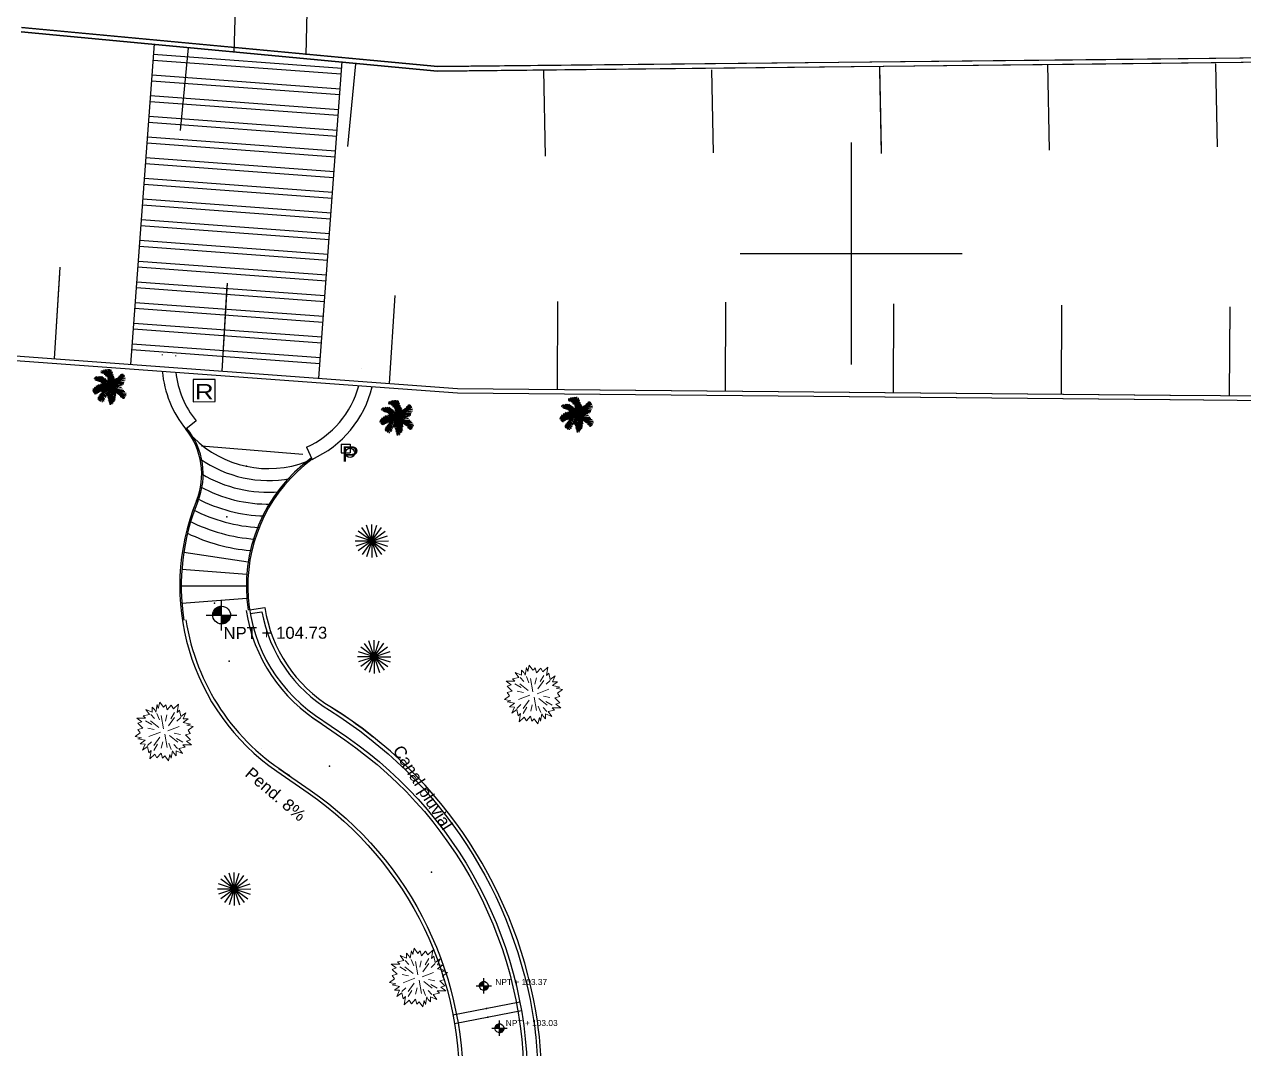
# Model space of a CAD drawing. Header units: millimetres. Extents: x 793 to 3159, y 750 to 2095.
# Drawn here: x 1299.13 to 1340.32, y 1049.01 to 1083.62 of the extents above; entities that cross this region are included whole.
import ezdxf

# ---------------------------------------------------------------- set-up
doc = ezdxf.new("R2010")
doc.units = ezdxf.units.MM
doc.linetypes.add('CONTINUA', pattern=[0])
doc.linetypes.add('XR-CASETA$0$CONTINUA', pattern=[0])
for name, color, linetype in [('A-BANQUETA', 8, 'Continuous'), ('BANQUEtas existentes', 122, 'Continuous'), ('CVL_PT_PROY', 1, 'Continuous'), ('escalones', 7, 'Continuous'), ('GUARNICIONES', 8, 'Continuous'), ('LINEAS DE PAVIEMENTOS', 9, 'Continuous'), ('poligono real existente', 210, 'Continuous'), ('RETUTM01', 8, 'Continuous'), ('XR-CASETA$0$A-EQUIPOS', 1, 'Continuous'), ('XR-CASETA$0$A-NIVEL', 4, 'Continuous'), ('XR-CASETA$0$A-Piso', 1, 'Continuous'), ('XR-CASETA$0$A-TEXTO', 1, 'Continuous'), ('XR-CASETA$0$POLIVALENTE$0$A-VEGETACION', 65, 'Continuous'), ('XR-CASETA$0$VERTICES', 35, 'Continuous'), ('XR-CASETA$1$A-MUROS-BAJO', 3, 'Continuous')]:
    doc.layers.add(name, color=color, linetype=linetype)
doc.layers.add('PLANTAS', color=64, linetype='Continuous', lineweight=5)
doc.styles.add('XR-CASETA$0$kobalt', font='arial.ttf')
doc.styles.add('XR-CASETA$0$VERTICES', font='arial.ttf', dxfattribs={"height": 0.5})

# ---------------------------------------------------------------- blocks, each defined once
blk = doc.blocks.new('A$C6A1540C3')
at = {"layer": 'RETUTM01', "color": 8, "linetype": 'Continuous'}
for p, q in [((3.750327323738018, 7.499971703160554), (3.750327323738018, -2.82968394458e-05)), ((0.0003273237380199, 3.749971703160554), (7.500327323738018, 3.749971703160554))]:
    blk.add_line(p, q, dxfattribs=at)
blk = doc.blocks.new('ARBUST~5')
at = {"layer": 'PLANTAS'}
for p, q in [((-0.06871503003804946, 0.1543103827868748), (-0.05871503003805856, 0.21431038278687)), ((-0.05871503003805856, 0.21431038278687), (-0.04871503003803923, 0.1843103827868759)), ((-0.04871503003803923, 0.1843103827868759), (-0.03871503003804833, 0.2343103827868731)), ((-0.03871503003804833, 0.2343103827868731), (-0.008715030038047189, 0.194310382786874)), ((-0.008715030038047189, 0.194310382786874), (0.001284969961943716, 0.2043103827868791)), ((0.001284969961943716, 0.2043103827868791), (0.01128496996196304, 0.21431038278687)), ((0.01128496996196304, 0.21431038278687), (0.02128496996195395, 0.1743103827868779)), ((0.02128496996195395, 0.1743103827868779), (0.05440996996196645, 0.2124353827868717)), ((0.07128496996196532, 0.1843103827868759), (0.05440996996196645, 0.2124353827868717)), ((0.07128496996196532, 0.1843103827868759), (0.1119099699619426, 0.2211853827868779)), ((0.1012849699619665, 0.1543103827868748), (0.1119099699619426, 0.2211853827868779)), ((-0.1787150300380347, 0.07431038278686941), (-0.2187150300380551, 0.1043103827868705)), ((-0.1487150300380335, 0.1043103827868705), (-0.2180900300380415, 0.1043103827868705)), ((-0.1687150300380438, 0.1243103827868737), (-0.1187150300380324, 0.1343103827868717)), ((-0.1487150300380335, 0.1043103827868705), (-0.1687150300380438, 0.1243103827868737)), ((-0.1487150300380335, 0.1743103827868779), (-0.0987150300380506, 0.1543103827868748)), ((-0.1187150300380324, 0.1343103827868717), (-0.1487150300380335, 0.1743103827868779)), ((-0.1087150300380415, 0.1343103827868717), (-0.07871503003804037, 0.1043103827868705)), ((-0.0987150300380506, 0.1543103827868748), (-0.0987150300380506, 0.194310382786874)), ((-0.0987150300380506, 0.194310382786874), (-0.07871503003804037, 0.1743103827868779)), ((-0.07871503003804037, 0.1743103827868779), (-0.06871503003804946, 0.1543103827868748)), ((-0.05871503003805856, 0.1443103827868768), (-0.03871503003804833, 0.09431038278687964)), ((-0.02434003003804719, 0.1293103827868762), (-0.003715030038051736, 0.02243538278687396)), ((0.01128496996196304, 0.08431038278687453), (0.02128496996195395, 0.1343103827868717)), ((0.08128496996195622, 0.1143103827868757), (0.03503496996194144, 0.04743538278687964)), ((0.08128496996195622, 0.1543103827868748), (0.05128496996195508, 0.1043103827868705)), ((0.1012849699619665, 0.1543103827868748), (0.1212849699619483, 0.1743103827868779)), ((0.1312849699619676, 0.1143103827868757), (0.1012849699619665, 0.08431038278687453)), ((0.1212849699619483, 0.1743103827868779), (0.1312849699619676, 0.1243103827868737)), ((0.1312849699619676, 0.1243103827868737), (0.1712849699619596, 0.1543103827868748)), ((0.1712849699619596, 0.1543103827868748), (0.1512849699619494, 0.1043103827868705)), ((0.1912849699619414, 0.1043103827868705), (0.1512849699619494, 0.07431038278686941)), ((0.1512849699619494, 0.1043103827868705), (0.1912849699619414, 0.1043103827868705)), ((-0.1687150300380438, 0.02431038278687225), (-0.2099650300380347, 0.06306038278687964)), ((-0.1787150300380347, 0.07431038278686941), (-0.2093400300380495, 0.06306038278687964)), ((-0.2087150300380358, 0.01431038278687424), (-0.1687150300380438, 0.02431038278687225)), ((-0.1893400300380392, -0.0119396172131232), (-0.2087150300380358, 0.01431038278687424)), ((-0.1487150300380335, 0.08431038278687453), (-0.0987150300380506, 0.05431038278687339)), ((-0.07871503003804037, 0.01431038278687424), (-0.1287150300380517, 0.02431038278687225)), ((-0.1087150300380415, 0.08431038278687453), (-0.04246503003804492, 0.03243538278687907)), ((0.1212849699619483, 0.04431038278687538), (0.02940996996196077, 0.00743538278687339)), ((0.1512849699619494, 0.07431038278686941), (0.2112849699619517, 0.0643103827868785)), ((0.2112849699619517, 0.0643103827868785), (0.1812849699619505, 0.05431038278687339)), ((0.1812849699619505, 0.05431038278687339), (0.2312849699619619, 0.04431038278687538)), ((0.2312849699619619, 0.04431038278687538), (0.1912849699619414, 0.01431038278687424)), ((0.1912849699619414, 0.01431038278687424), (0.2100349699619528, -0.0119396172131232)), ((-0.2293400300380313, -0.04193961721312434), (-0.1893400300380392, -0.0119396172131232)), ((-0.1793400300380483, -0.05193961721312945), (-0.2293400300380313, -0.04193961721312434)), ((-0.2093400300380495, -0.06193961721312036), (-0.1793400300380483, -0.05193961721312945)), ((-0.1493400300380472, -0.07193961721312547), (-0.2093400300380495, -0.06193961721312036)), ((-0.1893400300380392, -0.1019396172131266), (-0.1493400300380472, -0.07193961721312547)), ((-0.129340030038037, -0.1119396172131246), (-0.09934003003803582, -0.08193961721313059)), ((-0.1193400300380461, -0.04193961721312434), (-0.02746503003805856, -0.005064617213129452)), ((-0.07934003003805401, -0.1119396172131246), (-0.03309003003803923, -0.04506461721312149)), ((-0.00934003003803241, -0.08193961721313059), (-0.01934003003805174, -0.1319396172131277)), ((0.0262849699619494, -0.1269396172131252), (0.005659969961953948, -0.02006461721313002)), ((0.06065996996196077, -0.1419396172131258), (0.04065996996195054, -0.0919396172131215)), ((0.1106599699619437, -0.08193961721313059), (0.04440996996194713, -0.03006461721312093)), ((0.08065996996194258, -0.0119396172131232), (0.1306599699619539, -0.02193961721312832)), ((0.1506599699619642, -0.08193961721313059), (0.1006599699619528, -0.05193961721312945)), ((0.2106599699619665, -0.0119396172131232), (0.170659969961946, -0.02193961721312832)), ((0.170659969961946, -0.02193961721312832), (0.2119099699619653, -0.06068961721312149)), ((0.1806599699619653, -0.07193961721312547), (0.2112849699619517, -0.06068961721312149)), ((0.1806599699619653, -0.07193961721312547), (0.2206599699619574, -0.1019396172131266)), ((-0.1493400300380472, -0.1019396172131266), (-0.1893400300380392, -0.1019396172131266)), ((-0.1693400300380574, -0.1519396172131238), (-0.1493400300380472, -0.1019396172131266)), ((-0.129340030038037, -0.1219396172131226), (-0.1693400300380574, -0.1519396172131238)), ((-0.1193400300380461, -0.1719396172131269), (-0.129340030038037, -0.1219396172131226)), ((-0.09934003003803582, -0.1519396172131238), (-0.1193400300380461, -0.1719396172131269)), ((-0.09934003003803582, -0.1519396172131238), (-0.1099650300380404, -0.2188146172131269)), ((-0.06934003003803468, -0.1819396172131249), (-0.1099650300380404, -0.2188146172131269)), ((-0.07934003003805401, -0.1519396172131238), (-0.04934003003805287, -0.1019396172131266)), ((-0.06934003003803468, -0.1819396172131249), (-0.05246503003803582, -0.2100646172131277)), ((-0.01934003003805174, -0.1719396172131269), (-0.05246503003803582, -0.2100646172131277)), ((-0.00934003003803241, -0.211939617213126), (-0.01934003003805174, -0.1719396172131269)), ((0.0106599699619494, -0.19193961721313), (0.0006599699619584953, -0.2019396172131209)), ((0.04065996996195054, -0.2319396172131221), (0.0106599699619494, -0.19193961721313)), ((0.05065996996194144, -0.1819396172131249), (0.04065996996195054, -0.2319396172131221)), ((0.06065996996196077, -0.211939617213126), (0.05065996996194144, -0.1819396172131249)), ((0.07065996996195167, -0.1519396172131238), (0.06065996996196077, -0.211939617213126)), ((0.08065996996194258, -0.1719396172131269), (0.07065996996195167, -0.1519396172131238)), ((0.1106599699619437, -0.1319396172131277), (0.08065996996194258, -0.1019396172131266)), ((0.1006599699619528, -0.19193961721313), (0.08065996996194258, -0.1719396172131269)), ((0.1506599699619642, -0.1719396172131269), (0.1006599699619528, -0.1519396172131238)), ((0.1006599699619528, -0.1519396172131238), (0.1006599699619528, -0.19193961721313)), ((0.170659969961946, -0.1219396172131226), (0.120659969961963, -0.1319396172131277)), ((0.120659969961963, -0.1319396172131277), (0.1506599699619642, -0.1719396172131269)), ((0.1506599699619642, -0.1019396172131266), (0.2200349699619437, -0.1019396172131266)), ((0.1506599699619642, -0.1019396172131266), (0.170659969961946, -0.1219396172131226)), ((0.0006599699619584953, -0.2019396172131209), (-0.00934003003803241, -0.211939617213126))]:
    blk.add_line(p, q, dxfattribs=at)
blk = doc.blocks.new('palmera')
at = {"color": 3}
for p, q in [((-0.2356238191914599, 0.5204725616133601), (-0.3280034970655379, 0.5119821369962665)), ((-0.1830941984375158, 0.5051897973035011), (-0.3280034970655379, 0.466133844071237)), ((-0.1504896062458556, 0.4899070329959159), (-0.3044557360390172, 0.4525491646857063)), ((-0.105205450424819, 0.466133844071237), (-0.2736625100794754, 0.4406625702245037)), ((-0.1704146348081395, 0.5034917123814466), (-0.2410579178899752, 0.5578304299235697)), ((-0.0798463231661799, 0.4440587400708864), (-0.2265669880241603, 0.4338702305317383)), ((-0.04905309720663809, 0.4151912963754967), (-0.213887424396944, 0.4151912963754967)), ((-0.1251304789849428, 0.4763223536103851), (-0.1758487335067684, 0.5799055339239203)), ((-0.07622359069750928, 0.4440587400708864), (-0.1251304789849428, 0.583301703770303)), ((-0.0363735335772617, 0.4100970416070595), (-0.07441222446755091, 0.5917921283851229)), ((-0.007391673849951985, 0.3642487486820301), (-0.02731670241223583, 0.5968863831558338)), ((0.008910622245821287, 0.3353813049866403), (0.02159018587519768, 0.5697170243847722)), ((0.02521291834170825, 0.2997215216007589), (0.06144024299760531, 0.5017936274571184)), ((0.03789248197108464, 0.2708540779074156), (0.08317663779200757, 0.4304740606853557)), ((0.3367679103921546, 0.2606655683682675), (0.3639384038851858, 0.4355683154537928)), ((0.3621270376509074, 0.287834927139329), (0.3874861649096601, 0.4474549099172691)), ((0.391108897376057, 0.3353813049866403), (0.4110339259383409, 0.4491529948393236)), ((0.4182793908690883, 0.3744372582211781), (0.4291475882663462, 0.4321721456074101)), ((-0.4906449432328372, 0.2863256931336764), (-0.5572429774936154, 0.2473142631390601)), ((-0.4255473138978232, 0.2797046175810465), (-0.5216578215095069, 0.3127741905207131)), ((-0.4595232228155055, 0.2775375720109423), (-0.5130808618730498, 0.2066763965365226)), ((-0.2790966087781044, -0.02291461380127657), (-0.4837809930908179, 0.01444325450893302)), ((-0.3789097095427678, 0.2733546147983361), (-0.4794269839137542, 0.3261503414312301)), ((-0.4415507397420697, 0.2829388201057554), (-0.4733255130162206, 0.1857646836247113)), ((-0.4316343906622251, 0.2811269813262243), (-0.4357191264675748, 0.1835462356948483)), ((-0.2501147490529547, -0.01612227410851119), (-0.4330627385711523, 0.03312218866290095)), ((-0.343073585536672, 0.2664967347193397), (-0.4236493196071933, 0.3333291600620214)), ((-0.4163173014068207, 0.2795690811983604), (-0.399196665874797, 0.1750120532235542)), ((-0.2156987906269023, -0.007631849493691334), (-0.4058922450781211, 0.06029154743396248)), ((-0.3042933204927749, 0.2569296635326737), (-0.3870180168694333, 0.3424553538550299)), ((-0.3816550558981362, 0.2800598243741206), (-0.3856498391639889, 0.1688147209440558)), ((-0.3482755310297989, 0.270238814538061), (-0.3696464133175823, 0.1655805184195742)), ((-0.2792586768398451, 0.2495639061571637), (-0.3546135758161881, 0.3439789857441156)), ((-0.3216694195168657, 0.2635164708417506), (-0.3405837026712106, 0.1618213044800996)), ((-0.2914328303708089, 0.2524086336477467), (-0.3305774010495952, 0.1463451079043807)), ((-0.1704146348081395, 0.004254744969784952), (-0.3280034970655379, 0.07897048158793041)), ((-0.2607086993182293, 0.2356284755910565), (-0.3198847628412977, 0.1291926089340905)), ((-0.2297857735854905, 0.2228443360002075), (-0.3163208526743801, 0.3400842354199085)), ((-0.2370467288474174, 0.2316153230024156), (-0.2991669334081735, 0.1278886474533465)), ((-0.1794277390577008, 0.1984444819167948), (-0.2936339660165004, 0.3474157245561855)), ((-0.2022045782573514, 0.2047773505810255), (-0.2907320996509952, 0.1117690371963818)), ((-0.1142622815877985, 0.005952829891839428), (-0.2845307074767334, 0.09595133081984386)), ((-0.1714804472092055, 0.187997192522289), (-0.2760113944426621, 0.09822308166212679)), ((-0.1319238930325355, 0.1630894611446365), (-0.2639460830566804, 0.07771797790292112)), ((-0.1376133804321853, 0.1725038618258168), (-0.2445586521290579, 0.3127041174632268)), ((-0.07441222446755091, 0.002556660045456738), (-0.2410579178899752, 0.09425324589778938)), ((-0.0919886390921647, 0.1148490326379488), (-0.2407905440933291, 0.04805241211170141)), ((-0.03999626604161222, 0.002556660045456738), (-0.213887424396944, 0.1078379252833201)), ((-0.0609757608176551, 0.0884005352506847), (-0.2109515443141845, 0.02895253797919395)), ((-0.03241948167885766, 0.05898890810658486), (-0.1880847525749232, 0.008955311518548115)), ((-0.08844811400297203, 0.124127896936443), (-0.1781072392132046, 0.2714057030586901)), ((-0.03275080111086481, 0.3931161923751461), (-0.1758487335067684, 0.3846257677603262)), ((-0.01101440631646255, 0.382927682835998), (-0.1667919023416289, 0.3523621542185538)), ((-0.1033940841905405, 0.004254744969784952), (-0.163169169875232, -0.1078188599608438)), ((-0.02912806864435424, 0.0008585751234022609), (-0.1595464374108815, 0.1044417554369375)), ((-0.01163058930933403, 0.01269585476211432), (-0.1595284734339657, -0.02045631562555172)), ((-0.005580307617833569, -0.0008395098009259527), (-0.152300972477974, 0.1078379252833201)), ((-0.0363735335772617, 0.0008585751234022609), (-0.1486782400137372, -0.09423418057531308)), ((-0.01282577254858097, 0.3642487486820301), (-0.1341873101500823, 0.3336832200645858)), ((-0.04468358774931858, 0.07549799339562924), (-0.1257990370617108, 0.2243165655297616)), ((0.001665157312913834, 0.3574564089892647), (-0.1070168166570511, 0.3234947105254378)), ((0.03064701704033723, 0.2929291819079936), (-0.105205450424819, 0.2980234366764307)), ((0.00709925601154282, 0.3353813049866403), (-0.1033940841905405, 0.3065138612935243)), ((0.04151521443748152, 0.2691559929833147), (-0.09977135172630369, 0.2861368422152282)), ((0.05057204560034734, 0.2097230206725271), (-0.08709178809476725, 0.2572693985218848)), ((0.04151521443748152, 0.1485919634376387), (-0.07803495693178775, 0.2199115302116752)), ((-0.02152804878596726, 0.04583242760440953), (-0.0755498446767433, 0.1822563351795452)), ((0.03970384820320305, 0.2368923794435887), (-0.06897812576892193, 0.265759823136932)), ((0.04151521443748152, 0.1825536619014656), (-0.06897812576892193, 0.2368923794435887)), ((0.03064701704033723, 0.09934750066622655), (-0.06173266083601447, 0.2080249357484263)), ((0.02521291834170825, 0.06368771728034517), (-0.06173266083601447, 0.1808555769794111)), ((-0.00622984913388791, 0.01294979340923419), (-0.05512076246770903, 0.1906207130293751)), ((0.008910622245821287, 0.02802793389219005), (-0.05448719590526707, 0.1791574920550829)), ((0.01072198847805339, 0.009348999738222119), (0.05962887676332684, 0.1791574920550829)), ((0.01434472094445027, 0.01953750927737019), (0.1465744559409359, 0.11632834989814)), ((0.01977881964307926, 0.01274516958460481), (0.05238341183473949, 0.1570823880547323)), ((0.02883565080594508, 0.06708388712672786), (0.1230266949144152, 0.1468938785155842)), ((0.02986835223600792, -0.008066112456845076), (0.209231205509127, 0.09580557137905998)), ((0.03608111573885253, 0.09934750066622655), (0.1194039624479046, 0.1927421714406137)), ((0.03789248197108464, 0.1384034538984906), (0.1266494273809258, 0.2504770588291194)), ((0.03970384820320305, 0.233496209597206), (0.1157812299836678, 0.3710410883747954)), ((0.04332658066959993, 0.01953750927737019), (0.2969178532675869, 0.02293367912375288)), ((0.04876067936822892, 0.1961383412869964), (0.1357062585437916, 0.3184004557547269)), ((0.05057204560034734, 0.02632984897013557), (0.04876067936822892, 0.1808555769794111)), ((0.06868570793051276, 0.03482027358495543), (0.07593117285910012, 0.211421105594809)), ((0.0813652715577291, 0.04670686804843172), (0.1067243988186419, 0.2284019548267224)), ((0.09190375560035591, -0.02279798111385389), (0.2228340841325007, 0.0735356486695764)), ((0.1085357650507603, 0.05689537758757979), (0.3476361077894126, 0.03312218866290095)), ((0.1139698637493893, 0.07217814189516503), (0.1194039624479046, 0.2317981246731051)), ((0.1259149681314966, -0.04252662422118192), (0.2935098551305373, 0.04058809988669054)), ((0.1320835260794411, 0.07897048158793041), (0.401977094773315, 0.06198963235601695)), ((0.1393289910101885, 0.09255516097346117), (0.1338948923116732, 0.255571313597784)), ((0.1791790481325961, 0.11632834989814), (0.1465744559409359, 0.2623636532905493)), ((0.2027268091613905, 0.1299130292836708), (0.1664994845032197, 0.2725521628296974)), ((0.1809904143669883, 0.1095360102053746), (0.4436385181300011, 0.09595133081984386)), ((0.2099722740899779, 0.1434977086692015), (0.193669977996251, 0.2844387572929463)), ((0.2262745701857511, 0.1536862182083496), (0.2135950065585348, 0.2963253517543762)), ((0.2190291052571638, 0.1367053689764361), (0.4490726168286301, 0.1367053689764361)), ((0.2371427675830091, 0.160478557901115), (0.4671862791565218, 0.1808555769794111)), ((0.240765500049406, 0.1655728126695521), (0.2552564299130609, 0.3217966256011096)), ((0.2715587260089478, 0.3404755597573512), (0.2606905286116898, 0.1842517468257938)), ((0.2661246273103188, 0.1910440865185592), (0.3023519519662159, 0.3727391732968499)), ((0.2860496558704426, 0.1995345111333791), (0.499790871346022, 0.2453828040586359)), ((0.2914837545690716, 0.2097230206725271), (0.3222769805284997, 0.3914181074508178)), ((0.3114087831313554, 0.2351942945194878), (0.3422020090907836, 0.4050027868363486)), ((0.3295224454592471, 0.243684719136354), (0.5088477025133216, 0.309910031139907)), ((0.3711838688137732, 0.2963253517543762), (0.4762431103216613, 0.3693430034504672)), ((0.4037884610054334, 0.354060239142882), (0.4671862791565218, 0.3982104471435832)), ((-0.4837809930908179, -0.1332901338075771), (-0.6015197982258087, -0.1604594925786387)), ((-0.4403082035018997, -0.1044226901144611), (-0.5906516008285507, -0.12819587903914)), ((-0.3986467801452136, -0.0789514162654541), (-0.5870288683621538, -0.09593226549736755)), ((-0.5127628528159676, -0.1621575775009205), (-0.572537938500659, -0.189326936271982)), ((-0.5163855852802044, -0.1638556624250214), (-0.5526129099383752, -0.2283828895062925)), ((-0.3678535541879455, -0.06027248211148617), (-0.5489901774718646, -0.06027248211148617)), ((-0.3298148632976563, -0.04668780272595541), (-0.5344992476103698, -0.02800886857198748)), ((-0.4946491904879622, -0.1502709830394906), (-0.5272537826774624, -0.2657407578144557)), ((-0.308078468503254, -0.03649929318680734), (-0.4892150917894469, -0.004235679647308643)), ((-0.4547991333656682, -0.1146111996536092), (-0.4874037255572148, -0.262344587968073)), ((-0.41132634377675, -0.0874418408825477), (-0.4457423022005287, -0.2351752291990579)), ((-0.3207580321347905, -0.4100779762845832), (-0.4185718087074974, -0.4389454199776992)), ((-0.2863420737088518, -0.3353622396664377), (-0.416760442475379, -0.4032856365918178)), ((-0.2646056789144495, -0.2997024562782826), (-0.4149490762411006, -0.3761162778207563)), ((-0.308078468503254, -0.3761162778207563), (-0.4149490762411006, -0.4168703159773486)), ((-0.3732876528865745, -0.06706482180425155), (-0.4077036113103532, -0.2147982101207617)), ((-0.2175101568612945, -0.2385713990454406), (-0.3986467801452136, -0.3387584095105467)), ((-0.3334375957641669, -0.04838588765028362), (-0.3624194554893165, -0.1876288513497002)), ((-0.2084533256984287, -0.2097039553502782), (-0.3587967230250797, -0.2827216070463692)), ((-0.2935875386417592, -0.03310312334042464), (-0.3225693983669089, -0.1706480021177867)), ((-0.1758487335067684, -0.1672518322714041), (-0.3207580321347905, -0.2385713990454406)), ((-0.3044557360390172, -0.3727201079743736), (-0.2682284113808464, -0.5255477510593209)), ((-0.1251304789849428, -0.1146111996536092), (-0.2917761724074808, -0.1927231061183647)), ((-0.2881534399431303, -0.3455507492033121), (-0.2120760581626655, -0.4864917978270569)), ((-0.2519261152850731, -0.01782035903283941), (-0.2845307074767334, -0.1655537473473032)), ((-0.2700397776129648, -0.3098909658174307), (-0.1867169309039127, -0.4321530802849338)), ((-0.08709178809476725, -0.07555524641907141), (-0.2646056789144495, -0.1536671528858733)), ((-0.2519261152850731, -0.2759292673536038), (-0.1504896062458556, -0.3608335135131711)), ((-0.04724173097451967, -0.03819737811113555), (-0.2374351854214183, -0.1061207750365156)), ((-0.2265669880241603, -0.01442418918645672), (-0.2320010867227893, -0.1400824735003425)), ((-0.2301897204928309, -0.2436656538141051), (-0.121507746520706, -0.3149852205881416)), ((-0.1776600997388869, -0.0008395098009259527), (-0.2048305932319181, -0.1315920488855227)), ((-0.02550533618011741, -0.0212165288792221), (-0.1993964945332891, -0.05178205749666631)), ((-0.1921510296025417, -0.189326936271982), (-0.09252588679328255, -0.3030986261246653)), ((-0.1341873101500823, -0.1451767282710534), (-0.06897812576892193, -0.3030986261246653)), ((0.03064701704033723, -0.2436656538141051), (-0.1305645776835718, -0.2606465030460186)), ((0.03608111573885253, -0.2674388427387839), (-0.1178850140541954, -0.2963062864318999)), ((0.03789248197108464, -0.1995154458111301), (-0.1142622815877985, -0.2385713990454406)), ((-0.1033940841905405, -0.09253609565098486), (-0.04724173097451967, -0.277627352277932)), ((0.04151521443748152, -0.2861177768927519), (-0.1033940841905405, -0.3319660698200551)), ((0.02159018587519768, -0.1366863036539598), (-0.09977135172630369, -0.2164962950430436)), ((0.01434472094445027, -0.07555524641907141), (-0.08709178809476725, -0.1859307664255994)), ((0.03789248197108464, -0.3183813904345243), (-0.08346905563041673, -0.3744181928987018)), ((0.001665157312913834, -0.03480120826475286), (-0.0798463231661799, -0.1434786433467252)), ((-0.0001462089192045823, -0.004235679647308643), (-0.07803495693178775, -0.1061207750365156)), ((0.03608111573885253, -0.3387584095105467), (-0.06354402707029294, -0.4083798913625287)), ((0.02883565080594508, -0.3489469190496948), (-0.06354402707029294, -0.4695109485951434)), ((-0.0508644634387565, -0.04498971780390093), (-0.0363735335772617, -0.2674388427387839)), ((0.03789248197108464, -0.3693239381279909), (-0.03999626604161222, -0.5170573264445011)), ((-0.02007123748148842, -0.01951844395489388), (-0.01282577254858097, -0.2029116156575128)), ((0.003476523547305987, -0.0127261042621285), (0.1103471312850388, -0.0500839725723381)), ((0.005287889779424404, -0.02970695349404195), (0.1157812299836678, -0.07555524641907141)), ((0.005287889779424404, -0.04838588765028362), (0.1320835260794411, -0.1112150298072265)), ((0.00709925601154282, -0.004235679647308643), (0.2552564299130609, -0.0127261042621285)), ((0.008910622245821287, -0.07555524641907141), (0.1610653858047044, -0.1604594925786387)), ((0.01796745340880079, -0.1095169448828983), (0.1846131468312251, -0.2080058704279963)), ((0.02447762312840496, -0.007380934853927101), (0.0906490719634121, -0.1475959933186459)), ((0.03064701704033723, -0.1655537473473032), (0.1954813442284831, -0.2980043713562281)), ((0.03245838327245565, -0.1417805584246707), (0.1882358792977357, -0.2538541633532532)), ((0.03426974950457407, -0.3183813904345243), (0.1556312871060754, -0.4661147787487607)), ((0.03608111573885253, -0.2793254371999865), (0.1755563156683593, -0.4270588255164967)), ((0.03608111573885253, -0.3846067024378499), (0.1157812299836678, -0.5136611565981184)), ((0.03789248197108464, -0.2029116156575128), (0.1755563156683593, -0.3285698999736724)), ((0.03789248197108464, -0.2436656538141051), (0.1791790481325961, -0.3812105325914672)), ((0.04332658066959993, -0.3574373436667884), (0.1375176247780701, -0.4949822224441505)), ((0.07457698574842198, -0.01546045829718423), (0.09009078202257115, -0.1663542432679606)), ((0.09917543164817744, -0.03741620372147736), (0.1099408259896109, -0.1825712136128459)), ((0.1342571894700768, -0.04872218436980802), (0.1148192997472961, -0.1729208037277203)), ((0.165316909770354, -0.06294044493392903), (0.1271835586074985, -0.1762040839564634)), ((0.1959484119524859, -0.08052777048260396), (0.1427134187575803, -0.1833132142394334)), ((0.2202487115591794, -0.0904633959273724), (0.1596119704936427, -0.194019802038838)), ((0.1625795265983925, -0.05574552989696713), (0.3728259937602161, -0.01057512902457347)), ((0.24750050339469, -0.1059094039153479), (0.1801043416334096, -0.2051831749097346)), ((0.2828804075118114, -0.1292355045434306), (0.2059874418850995, -0.2170317253771827)), ((0.2242707490809153, -0.08755111601180943), (0.4149192839864781, -0.06727770220936691)), ((0.3108585637583019, -0.1533325675261494), (0.2300736324305035, -0.2286518833154787)), ((0.3343024271312061, -0.1700063229404805), (0.2526610595695047, -0.2520637686973259)), ((0.2718008029992234, -0.1158450293598889), (0.4569285369743739, -0.1102756229213355)), ((0.3348146824810101, -0.1803419104264776), (0.2794846332890302, -0.2708788416703101)), ((0.3117149999922049, -0.1465944375586332), (0.4935470608547803, -0.1525883660299314)), ((0.3471789413433726, -0.1836251906597681), (0.3236349768606033, -0.2970314374599639)), ((0.352997888569007, -0.1809413032756311), (0.5340575504338858, -0.2073780141899988)), ((0.3620664743186808, -0.1957879184167268), (0.3540063353993901, -0.3453971329397518)), ((0.3781085898208403, -0.2132326361859214), (0.3913972582773795, -0.3672670936077793)), ((0.3812741911108333, -0.217058486238102), (0.5430801015947964, -0.2513184667664063)), ((0.40026779884397, -0.2400135865527773), (0.4272894177444186, -0.4009287817218592)), ((0.415667587171356, -0.2625119018002806), (0.5260894806856413, -0.2987995538378527)), ((0.4364581046062312, -0.2856953946486556), (0.4497087704130536, -0.3969313621598758)), ((0.4617829149170802, -0.316302195065191), (0.5003284203220346, -0.3434541457475007)), ((0.465460771559151, -0.3304636326056425), (0.4778630330689566, -0.3765454027450232)), ((-0.3388716944627959, -0.4457377596704646), (-0.3932126814465846, -0.4661147787487607)), ((-0.3298148632976563, -0.433851165209262), (-0.3316262295320485, -0.506868816905353)), ((0.03426974950457407, -0.4406435049020274), (-0.02550533618011741, -0.5527171098303825)), ((0.03064701704033723, -0.4915860525977678), (-0.01282577254858097, -0.595169232911303)), ((0.02702428457382666, -0.5119630716760639), (0.06144024299760531, -0.5917730630649203)), ((0.03245838327245565, -0.4389454199776992), (0.09042210272491502, -0.5527171098303825))]:
    blk.add_line(p, q, dxfattribs=at)
blk.add_circle((1.4210854715202e-11, -2.046363078989089e-12), 0.03265843392556438, dxfattribs=at)
for centre, radius, start, end in [((-0.3055822333491278, 0.1784650054653412), 0.3538788769117575, 329.7143752216242, 87.8335244943124), ((-0.08739632756658011, -0.6167789023206751), 0.6229400712910912, 81.93499474416336, 139.7903130216922), ((-0.4752131048848014, -0.2532875602341846), 0.5384998451577503, 28.0575195194685, 97.07231330563789), ((-0.4811778330559946, 0.972432897116505), 1.084969053212334, 296.3270589675606, 328.6830910684284), ((0.6650137957145716, -0.8572715427214916), 1.084969053212334, 127.8019121254361, 160.1579442263126), ((-1.345481687867505, -0.3295961092223934), 1.38526335678022, 348.4254868245658, 13.76441640741034), ((-0.1646281799122562, -0.7377510805408747), 0.7558962193716976, 29.70805545677294, 77.42061807782471)]:
    blk.add_arc(centre, radius, start, end, dxfattribs=at)
blk = doc.blocks.new('XR-CASETA$0$NIVEL')
for p, q in [((0, -0.2554373083977452), (0, 0.2554373083977452)), ((-0.2554373083983137, 0), (0.2554373083983137, 0)), ((-0.1484046465194524, -4.01701645387e-05), (-2.8422e-12, 0.1483644763520715)), ((-0.1480846658097334, 0.009740250192408), (-0.0097402502161685, 0.1480846657868824)), ((-0.147013592344706, 0.0202717633055727), (-0.0202717633302427, 0.147013592320036)), ((-0.1449608939166183, 0.0317849013808882), (-0.0317849014037393, 0.1449608938937672)), ((-0.1415157178672644, 0.0446905170765604), (-0.0446905171003209, 0.1415157178444133)), ((-0.1389040367286043, -2.09184e-11), (-2.8422e-12, 0.1389040367048437)), ((-0.1357886857114181, 0.0598779888814534), (-0.0598779889043044, 0.1357886856876576)), ((-0.1294435970813765, -2.09184e-11), (-2.8422e-12, 0.129443597057616)), ((-0.1247601133901526, 0.0803670008499467), (-0.0803670008727977, 0.1247601133673015)), ((-0.1199831574341488, -2.09184e-11), (-2.8422e-12, 0.1199831574103882)), ((-0.1105227177860115, -2.09184e-11), (-2.8422e-12, 0.1105227177631605)), ((-0.1010622781387838, -2.09184e-11), (-2.8422e-12, 0.1010622781150232)), ((-0.091601838491556, -2.09184e-11), (-2.8422e-12, 0.0916018384677955)), ((-0.0821413988434188, -2.09184e-11), (-2.8422e-12, 0.0821413988205677)), ((-0.072680959196191, -2.09184e-11), (-2.8422e-12, 0.0726809591724305)), ((-0.0632205195489633, -2.09184e-11), (-2.8422e-12, 0.0632205195252027)), ((-0.05376007990082599, -2.09184e-11), (-2.8422e-12, 0.0537600798779749)), ((-0.0442996402535982, -2.09184e-11), (-2.8422e-12, 0.0442996402307472)), ((-0.0348392006063705, -2.09184e-11), (-2.8422e-12, 0.0348392005835194)), ((-0.0253787609582332, -2.09184e-11), (-2.8422e-12, 0.0253787609353822)), ((-0.015918321311915, -2.09184e-11), (-2.8422e-12, 0.0159183212881544)), ((-0.0064578816646872, -2.09184e-11), (-2.8422e-12, 0.0064578816400172)), ((-2.8422e-12, -0.0030025580072106), (0.0030025579834501, -2.09184e-11)), ((-2.8422e-12, -0.0124629976544384), (0.0124629976306778, -2.09184e-11)), ((-2.8422e-12, -0.0219234373016661), (0.0219234372779056, -2.09184e-11)), ((-2.8422e-12, -0.0313838769488939), (0.0313838769260428, -2.09184e-11)), ((-2.8422e-12, -0.0408443165970312), (0.0408443165732706, -2.09184e-11)), ((-2.8422e-12, -0.0503047562442589), (0.0503047562204984, -2.09184e-11)), ((-2.8422e-12, -0.0597651958914867), (0.0597651958686356, -2.09184e-11)), ((-2.8422e-12, -0.0692256355396239), (0.0692256355158634, -2.09184e-11)), ((-2.8422e-12, -0.0786860751868517), (0.0786860751630911, -2.09184e-11)), ((-2.8422e-12, -0.0881465148340794), (0.0881465148112284, -2.09184e-11)), ((-2.8422e-12, -0.0976069544822167), (0.0976069544584562, -2.09184e-11)), ((-2.8422e-12, -0.1070673941285349), (0.1070673941056839, -2.09184e-11)), ((-2.8422e-12, -0.1165278337766722), (0.1165278337538211, -2.09184e-11)), ((-2.8422e-12, -0.1259882734238999), (0.1259882734010489, -2.09184e-11)), ((-2.8422e-12, -0.1354487130720372), (0.1354487130473672, -2.09184e-11)), ((-2.8422e-12, -0.144909152719265), (0.1449091526955044, -2.09184e-11)), ((0.0060899468461457, -0.1482796455184143), (0.1482796454946538, -0.0060899468689968)), ((0.0163261410615405, -0.1475038909502473), (0.1475038909273962, -0.0163261410843916)), ((0.0274457977265001, -0.1458446739334249), (0.1458446739096644, -0.0274457977493512)), ((0.0397760712793343, -0.1429748400269091), (0.142974840004058, -0.0397760713021853)), ((0.0539669818025459, -0.1382443691509252), (0.1382443691280741, -0.053966981825397)), ((0.0717826238477528, -0.129889166754765), (0.1298891667310045, -0.0717826238706039))]:
    blk.add_line(p, q)
blk.add_circle((0, 0), 0.1484046519540825)
blk = doc.blocks.new('XR-CASETA$0$POLIVALENTE$0$ZACATON')
at = {"color": 0, "linetype": 'ByBlock'}
for p, q in [((0.0055172738583451, 0.0008738503321979), (-0.3524816603129466, 0.4936171108735153)), ((0.0038022460161073, 0), (-0.1844089317831958, 0.5792544434253842)), ((-0.0017150278421241, 0.0008738503321979), (0.3562839063291676, 0.4936171108735153)), ((0, 0), (0.1882111777993032, 0.5792544434253842)), ((0.0019011230081105, -0.0003011083035744), (0.0019011230081105, 0.6087630571803402)), ((0.0080532862957625, 0.0058510549841344), (-0.6010108791881521, 0.0058510549841344)), ((0.0077521779921881, 0.0039499319760239), (-0.5715022654331962, 0.1921611097753839)), ((0.0077521779921881, 0.0077521779921881), (-0.5715022654331962, -0.1804589998071151)), ((0.006878327660047, 0.0022349041338998), (-0.4858649328813272, 0.3602338383051915)), ((0.006878327660047, 0.009467205834368999), (-0.4858649328813272, -0.3485317283369227)), ((0.0055172738583451, 0.0108282596360709), (-0.3524816603129466, -0.4819150009052465)), ((0.0038022460161073, 0.011702109968212), (-0.1844089317831958, -0.5675523334571722)), ((-0.0042510402796552, 0.0058510549841344), (0.6048131252042594, 0.0058510549841344)), ((-0.003949931975967, 0.0039499319760239), (0.5753045114493034, 0.1921611097753839)), ((-0.003949931975967, 0.0077521779921881), (0.5753045114493034, -0.1804589998071151)), ((-0.003076081643826, 0.0022349041338998), (0.4896671788974345, 0.3602338383051915)), ((-0.003076081643826, 0.009467205834368999), (0.4896671788974345, -0.3485317283369227)), ((-0.0017150278421241, 0.0108282596360709), (0.3562839063291676, -0.4819150009052465)), ((0, 0.011702109968212), (0.1882111777993032, -0.5675523334571722)), ((0.0019011230081105, 0.0120032182718433), (0.0019011230081105, -0.5970609472120714))]:
    blk.add_line(p, q, dxfattribs=at)

msp = doc.modelspace()

# ---------------------------------------------------------------- linework, layer by layer
at = {"linetype": 'XR-CASETA$0$CONTINUA', "ltscale": 0.5}
for p, q in [((1309.831443580868, 1069.438477658401, 293.5168215960379), (1310.131442093212, 1069.439422477365, 293.5168215960379)), ((1309.831443580868, 1069.438477658401, 293.5168215960379), (1309.832388400298, 1069.138479146059, 293.5168215960379)), ((1310.131442093212, 1069.439422477365, 293.5168215960379), (1310.132386912176, 1069.139423965254, 293.5168215960379)), ((1309.832388400298, 1069.138479146059, 293.5168215960379), (1310.132386912176, 1069.139423965254, 293.5168215960379))]:
    msp.add_line(p, q, dxfattribs=at)
msp.add_lwpolyline([(1305.577636394087, 1071.621690746912), (1304.827640114043, 1071.619328699155), (1304.830002161568, 1070.869332418878), (1305.579998442079, 1070.871694466405)], close=True, dxfattribs=at)
msp.add_circle((1310.132386912176, 1069.139423965254, 293.5168215960379), 0.1564573876332814, dxfattribs=at)
at = {"layer": 'A-BANQUETA', "linetype": 'CONTINUA', "ltscale": 0.5}
for p, q in [((1299.023425912798, 1083.365467247304, 303.5210000000039), (1313.082845361984, 1082.044167602185, 304.471000000001)), ((1299.044213510315, 1083.514019850392, 303.5210027034291), (1313.096462339302, 1082.193548249763, 304.4710022739686)), ((1302.722612123609, 1072.129162910611, 303.6377407159189), (1303.522115975408, 1082.965400778905, 303.638263872825)), ((1303.496107488544, 1082.612889468886, 303.3989410377621), (1309.850884087115, 1082.144005567517, 303.913360621883)), ((1313.096462339302, 1082.193548249763, 304.4710022739686), (1345.045464625837, 1082.545479813341, 306.4764766466209)), ((1303.481374007963, 1082.413196246822, 303.3989411005954), (1309.836150606534, 1081.944312345453, 303.9133606847165)), ((1309.077390417712, 1071.660301989626, 303.6735680758564), (1309.867489078337, 1082.369064688433, 303.6740850784573)), ((1313.082845361984, 1082.044167602185, 304.471000000001), (1345.057403422332, 1082.395652940247, 306.4770000001116)), ((1303.429807769681, 1081.714282761078, 303.3989056253112), (1309.78458436831, 1081.245398859244, 303.9133252094369)), ((1303.44454125032, 1081.913975984074, 303.3989055624825), (1309.799317848891, 1081.445092081774, 303.9133251466035)), ((1303.378241531515, 1081.015369275801, 303.3988701500328), (1309.733018130086, 1080.546485374898, 303.9132897341538)), ((1303.392975012096, 1081.215062498331, 303.3988700871994), (1309.747751610725, 1080.746178596497, 303.9132896713251)), ((1303.341408773813, 1080.516149013054, 303.398834611924), (1309.696185372385, 1080.047265111685, 303.9132541960449)), ((1303.326675293233, 1080.316455790989, 303.3988346747573), (1309.681451891862, 1079.847571889155, 303.913254258883)), ((1303.289842535589, 1079.817235528242, 303.398799136646), (1309.644619134277, 1079.348351626873, 303.9132187207763)), ((1303.275109055009, 1079.617542305712, 303.3987991994794), (1309.629885653638, 1079.148658404343, 303.913218783605)), ((1303.223542816959, 1078.918628822297, 303.3987637242274), (1309.578319415414, 1078.449744919997, 303.913183308339)), ((1303.23827629754, 1079.118322044362, 303.3987636613941), (1309.593052896053, 1078.649438142527, 303.9131832455103)), ((1303.186710059141, 1078.419408558618, 303.3987281860983), (1309.541486657829, 1077.95052465725, 303.9131477702287)), ((1303.171976578735, 1078.21971533702, 303.3987282489458), (1309.52675317719, 1077.750831434719, 303.9131478330573)), ((1303.135143820975, 1077.720495073807, 303.3986927108203), (1309.489920419605, 1077.251611172438, 303.913112294946)), ((1303.120410340511, 1077.520801853139, 303.3986927736631), (1309.475186939024, 1077.051917950373, 303.9131123577793)), ((1303.068844102229, 1076.821888367396, 303.3986572983861), (1309.423620700917, 1076.353004465562, 303.9130768825165)), ((1303.083577582751, 1077.021581588995, 303.398657235548), (1309.438354181439, 1076.552697687626, 303.9130768196785)), ((1303.017277864005, 1076.122974882584, 303.398621823107), (1309.372054462693, 1075.654090980284, 303.9130414072374)), ((1303.032011344585, 1076.322668104649, 303.3986217602737), (1309.386787943215, 1075.853784202814, 303.9130413443993)), ((1302.980445106536, 1075.623754620768, 303.3985862850156), (1309.335221705049, 1075.154870718468, 303.9130058691318)), ((1302.965711625839, 1075.424061398704, 303.3985863478395), (1309.32048822441, 1074.955177496404, 303.9130059319605)), ((1302.914145387615, 1074.725147912961, 303.3985508725652), (1309.268921986186, 1074.256264011126, 303.9129704566861)), ((1302.928878868254, 1074.924841135025, 303.3985508097365), (1309.283655466825, 1074.455957233191, 303.9129703938574)), ((1302.862579149449, 1074.026234428615, 303.3985153972929), (1309.217355747962, 1073.55735052678, 303.9129349814091)), ((1302.877312630088, 1074.225927650213, 303.3985153344642), (1309.232089228601, 1073.757043748379, 303.9129349185804)), ((1302.825746391689, 1073.527014164936, 303.398479859179), (1309.180522990319, 1073.058130262636, 303.9128994433046)), ((1302.811012911225, 1073.327320942871, 303.3984799220217), (1309.165789509738, 1072.858437040106, 303.912899506138)), ((1302.759446672885, 1072.628407456663, 303.3984444467462), (1309.114223271456, 1072.159523554363, 303.9128640308671)), ((1302.774180153407, 1072.828100677796, 303.398444383908), (1309.128956751978, 1072.359216775961, 303.9128639680289)), ((1296.221048302796, 1072.458481816791, 302.8730000000028), (1313.760041978349, 1071.164716831625, 304.2920000000009)), ((1296.231666918226, 1072.608105494857, 302.8730020933984), (1313.7609845091, 1071.314713870857, 304.2920015066978)), ((1313.760041978349, 1071.164716831625, 304.2920000000009), (1337.842581778612, 1070.945968415804, 305.8577143973053)), ((1313.7609845091, 1071.314713870857, 304.2920015066978), (1337.848698898648, 1071.095934174705, 305.857789301891)), ((1337.848698898648, 1071.095934174705, 305.857789301891), (1359.593273961182, 1070.903516719334, 306.1655542538921)), ((1337.842581778612, 1070.945968415804, 305.8577143973053), (1359.65694988364, 1070.753020149872, 306.1631394672332))]:
    msp.add_line(p, q, dxfattribs=at)
at = {"layer": 'BANQUEtas existentes'}
for p, q in [((1306.267919845726, 1084.944022807043, 304.3860000000018), (1306.210335203003, 1082.668674699713, 304.3270000000043)), ((1308.694374841602, 1084.867262445141, 304.4190000000012), (1308.636790198878, 1082.59191433781, 304.3600000000038))]:
    msp.add_line(p, q, dxfattribs=at)
at = {"layer": 'CVL_PT_PROY', "color": 1}
for p in [(1306.63327402629, 1068.685838287788, 273.4374456099771), (1305.96819021222, 1066.982091084832, -96.5458544233042), (1305.554269890667, 1064.067404992985, -96.5458544233042), (1306.046187862575, 1062.106501812352, -96.5458544233042), (1309.43568317499, 1058.549634057916, -96.5458544233042), (1312.884800671042, 1054.972355939251, -96.5458544233042), (1314.739731111742, 1050.362305690065, -96.5458544233042), (1314.793032292368, 1050.067058065993, -96.5458544233042)]:
    msp.add_point(p, dxfattribs=at)
at = {"layer": 'Defpoints'}
for p, q in [((1304.406889301811, 1080.038121542514, 303.5739927156985), (1304.674092222457, 1082.825342955976, 303.574000000002)), ((1310.057555611494, 1079.497997251185, 303.6269927156985), (1310.32475853214, 1082.285218664647, 303.627000000002)), ((1328.085617118762, 1079.261818624188, 306.3179927158081), (1328.028852039531, 1082.193988336166, 306.318000345385)), ((1328.083048238002, 1079.394512781614, 306.3179930610815), (1328.028852039531, 1082.193988336166, 306.318000345385)), ((1328.083048238001, 1079.394512781614, 306.3179930610815), (1328.028852039531, 1082.193988336166, 306.318000345385)), ((1333.760944619442, 1079.37327154469, 306.3709927158081), (1333.706748420972, 1082.273386017232, 306.3710000001116)), ((1333.760944619442, 1079.37327154469, 306.3709927158081), (1333.706748420972, 1082.273386017232, 306.3710000001116)), ((1333.760944619442, 1079.37327154469, 306.3709927158081), (1333.706748420972, 1082.273386017232, 306.3710000001116)), ((1333.760944619442, 1079.37327154469, 306.3709927158081), (1333.706748420972, 1082.273386017232, 306.3710000001116)), ((1339.436272120123, 1079.484724465193, 306.4239927158081), (1339.382075921652, 1082.284200019745, 306.4240000001116)), ((1339.436272120122, 1079.484724465193, 306.4239927158081), (1339.382075921652, 1082.284200019745, 306.4240000001116)), ((1316.732393236641, 1079.171606940609, 306.2119930610815), (1316.67819703817, 1082.071721413151, 306.212000345385)), ((1316.732393236641, 1079.171606940609, 306.2119930610815), (1316.67819703817, 1082.071721413151, 306.212000345385)), ((1316.732393236641, 1079.171606940609, 306.2119930610815), (1316.67819703817, 1082.071721413151, 306.212000345385)), ((1316.732393236641, 1079.171606940609, 306.2119930610815), (1316.67819703817, 1082.071721413151, 306.212000345385)), ((1322.407720737321, 1079.283059861112, 306.2649930610815), (1322.353524538851, 1082.082535415663, 306.265000345385)), ((1322.407720737321, 1079.283059861112, 306.2649930610815), (1322.353524538851, 1082.082535415663, 306.265000345385)), ((1328.085617118762, 1079.261818624188, 306.3179927158081), (1328.031420920292, 1082.061294178739, 306.3180000001116)), ((1300.147793513645, 1072.319162779506, 300.2879996115698), (1300.341943375023, 1075.420301181765, 300.2880072108732)), ((1300.147793513645, 1072.319162779506, 300.2879996115698), (1300.326842404176, 1075.216871356894, 300.2880068958733)), ((1305.806807584906, 1071.901608697551, 300.3409996093636), (1305.99296607703, 1074.875101672184, 300.3410068958733)), ((1305.806807584906, 1071.901608697551, 300.3409996093636), (1305.985856475437, 1074.79931727494, 300.3410068936671)), ((1311.465822071095, 1071.484061243203, 300.3939996071736), (1311.651980148291, 1074.45754759023, 300.3940068936671)), ((1317.14175969426, 1071.282656955658, 300.4470011138706), (1317.155870224043, 1074.257010875471, 300.447008398174)), ((1322.818117123604, 1071.233029833588, 300.5000011138706), (1322.832227653387, 1074.229986297732, 300.500008398174)), ((1322.818117123604, 1071.233029833588, 300.5000011138706), (1322.832227653387, 1074.207383753401, 300.500008398174)), ((1328.494474552948, 1071.183402711519, 300.5530011138706), (1328.508585082731, 1074.180359175663, 300.553008398174)), ((1328.494474552948, 1071.183402711519, 300.5530011138706), (1328.508585082731, 1074.157756631332, 300.553008398174)), ((1334.170831982292, 1071.133775589449, 300.6060011138705), (1334.184942512075, 1074.130732053593, 300.606008398174)), ((1334.170831982292, 1071.133775589449, 300.6060011138705), (1334.184942512075, 1074.108129509262, 300.606008398174)), ((1339.847189411636, 1071.08414846738, 300.6590011138705), (1339.861299941419, 1074.081104931524, 300.659008398174)), ((1339.847189411636, 1071.08414846738, 300.6590011138705), (1339.861299941419, 1074.058502387193, 300.659008398174))]:
    msp.add_line(p, q, dxfattribs=at)
at = {"layer": 'escalones', "elevation": 9.446145576695798}
msp.add_lwpolyline([(1308.542573731969, 1069.084587955863), (1305.114058407265, 1069.370678270745)], dxfattribs=at)
at = {"layer": 'GUARNICIONES'}
for p, q in [((1313.096880468911, 1082.193509544462, 304.4710000000009), (1299.037461019725, 1083.514809189581, 303.5210000000038)), ((1345.0554029915, 1082.545639600821, 306.1920000000023), (1335.66494661729, 1082.420395501174, 305.6750000000023)), ((1335.665444463804, 1082.42040131449, 305.6750000000023), (1313.08134277918, 1082.194160076074, 304.4710000000009)), ((1296.221048302796, 1072.458481816791, 302.8730000000028), (1313.760041978349, 1071.164716831625, 304.2920000000008)), ((1313.760041978349, 1071.164716831625, 304.2920000000008), (1337.831593502626, 1070.946068224714, 305.8570000000032)), ((1337.831629220884, 1070.946067904804, 305.8570000000032), (1359.647006974054, 1070.753108096525, 306.1630000000036))]:
    msp.add_line(p, q, dxfattribs=at)
at = {"layer": 'LINEAS DE PAVIEMENTOS'}
for p, q in [((1313.082845361983, 1082.044167602185, 304.4710000000009), (1299.023425912797, 1083.365467247304, 303.5210000000038)), ((1335.666947046608, 1082.2704088406, 305.6750000000023), (1313.082845361983, 1082.044167602185, 304.4710000000009)), ((1345.057403420819, 1082.395652940247, 306.1920000000023), (1335.666947046608, 1082.2704088406, 305.6750000000023)), ((1296.232085739983, 1072.60807518217, 302.8730000000028), (1313.761404413926, 1071.31471064429, 304.2920000000008)), ((1313.761404413926, 1071.31471064429, 304.2920000000008), (1337.832955938204, 1071.096062037379, 305.8570000000032)), ((1337.832955938204, 1071.096062037379, 305.8570000000032), (1359.648333691374, 1070.9031022291, 306.1630000000036))]:
    msp.add_line(p, q, dxfattribs=at)
at = {"layer": 'XR-CASETA$0$A-EQUIPOS', "linetype": 'XR-CASETA$0$CONTINUA', "ltscale": 0.5}
for p, q in [((1306.689711133788, 1065.445634109607, 273.1262262973568), (1304.514680703047, 1065.776152832433, 259.4325765421224)), ((1304.450381337421, 1065.210277289338, 259.4325765421248), (1306.644117541469, 1065.044381338855, 273.1262262973582)), ((1306.628850125107, 1064.640276302705, 273.1262262973603), (1304.428850127121, 1064.640379277219, 259.4325765421274)), ((1304.450608548831, 1064.066776709739, 259.4325765421196), (1306.64427865364, 1064.233544429399, 273.1262262973556)), ((1315.868984427461, 1050.57976131528, -96.5458544233042), (1313.610477796024, 1050.14485006485, -96.5458544233042)), ((1315.92258879176, 1050.28457207403, -96.5458544233042), (1313.663475792976, 1049.849544057955, -96.5458544233042))]:
    msp.add_line(p, q, dxfattribs=at)
at = {"layer": 'XR-CASETA$0$A-EQUIPOS', "linetype": 'XR-CASETA$0$CONTINUA', "ltscale": 0.5, "elevation": 293.516821596038}
for points in [[(1308.968849653564, 1060.271248061431), (1310.024543957905, 1059.540924358148, -0.2624118447252327), (1316.098022920604, 1047.042840282532), (1315.973906290604, 1045.007484140906, -0.1987060570807574), (1313.914913794976, 1040.779717442841), (1309.501343304933, 1036.867237976959, 0.03015137227274338), (1309.343744174112, 1036.709584161653, 0.03015137227274338)], [(1308.900578684425, 1060.172561310684), (1309.956272988768, 1059.442237607401, -0.2624118447252314), (1315.978245416095, 1047.050144350801), (1315.854128786093, 1045.014788209175, -0.1987060570807632), (1313.835311753795, 1040.869514519852), (1309.421741263752, 1036.95703505397, 0.03015137227273403), (1309.253919486607, 1036.789155045239, 0.03015137227273403)], [(1307.660322745092, 1058.379752005446), (1308.716017049434, 1057.649428302163, -0.2624118447252291), (1313.802287417489, 1047.18283492435), (1313.678170787489, 1045.147478782724, -0.1987060570807481), (1312.389208005673, 1042.500828085562), (1307.97563751563, 1038.58834861968, 0.08365686461683655), (1307.110017922872, 1037.51480819242), (1307.081684009606, 1037.466079982309)], [(1307.72859371423, 1058.478438756192), (1308.784288018572, 1057.74811505291, -0.2624118447252277), (1313.922064922, 1047.175530856081), (1313.797948291999, 1045.140174714456, -0.1987060570807444), (1312.468810046854, 1042.41103100855), (1308.055239556811, 1038.498551542668, 0.0837127602257779), (1307.214211912959, 1037.455273018914), (1307.185421580024, 1037.405759865567)]]:
    msp.add_lwpolyline(points, format="xyb", dxfattribs=at)
at = {"layer": 'XR-CASETA$0$A-EQUIPOS', "linetype": 'XR-CASETA$0$CONTINUA', "ltscale": 0.5}
for centre, radius, start, end in [((1302.721315664915, 1068.423715988122, 293.516821596038), 2.399999999999998, 337.7960645055177, 39.10417334494327), ((1302.721315664915, 1068.423715988122, 293.516821596038), 2.449999999999998, 337.7960645055177, 39.10417334494327), ((1311.991146513455, 1064.640025312716, 306.5032302550853), 5.362296394278146, 126.1649363981074, 188.745918508914), ((1311.991146513455, 1064.640025312716, 306.5032302550853), 5.312296394278146, 126.2801388282848, 235.3247212113261), ((1311.991146513455, 1064.640025312716, 293.516821596038), 7.612296394278146, 157.7960645055177, 235.3247212113261), ((1311.991146513455, 1064.640025312716, 293.516821596038), 7.562296394278146, 157.7960645055177, 188.745918508914), ((1311.991146513455, 1064.640025312716, 306.5032302550853), 5.432296394278146, 188.745918508914, 238.744128274554), ((1311.991146513455, 1064.640025312716, 293.516821596038), 7.492296394278146, 188.745918508914, 238.744128274554)]:
    msp.add_arc(centre, radius, start, end, dxfattribs=at)
at = {"layer": 'XR-CASETA$0$A-Piso', "color": 3, "linetype": 'XR-CASETA$0$CONTINUA', "ltscale": 0.5}
for points, elevation in [([(1306.740619671344, 1063.832274818091), (1307.254573290275, 1063.911342367621, 0.2216864673953354), (1309.504611448838, 1060.543289038022, -0.03672324386629366), (1311.299772827968, 1059.228584677593, -0.03672324386629366)], 273.437445609977), ([(1306.758866028641, 1063.713670136976), (1307.155663849648, 1063.774714227329, 0.2152446887221911), (1309.441666406306, 1060.441119854275, -0.2202090993140464), (1316.354331963467, 1049.856526199097, -0.04184789699122347), (1316.475062745142, 1047.387598023769, 0.1815427403106719), (1316.725406380091, 1046.641095074287), (1317.910993266069, 1045.183181505028, -0.4187101428520335), (1317.458695465094, 1041.103386315647)], 273.437445609977), ([(1317.53927335157, 1041.014463854124, 0.417981259466462), (1318.004094680523, 1045.258892314207), (1316.818507794545, 1046.716805883467, -0.1815427403107011), (1316.594986691912, 1047.383326374075, 0.04187908525943335), (1316.473071923889, 1049.87387041615, 0.2200963205854356), (1309.510659617005, 1060.539561295805)], 293.516821596038)]:
    msp.add_lwpolyline(points, format="xyb", dxfattribs=dict(at, elevation=elevation))
at = {"layer": 'XR-CASETA$0$A-Piso', "linetype": 'XR-CASETA$0$CONTINUA', "ltscale": 0.5}
for centre, radius, start, end in [((1307.377318470334, 1072.208109978797, 273.4374456099771), 3.599999999999999, 225.1778965076799, 290.9664944658312), ((1307.377318470334, 1072.208109978797, 273.4374456099771), 3.999999999999999, 234.6677485198565, 280.6949100113513), ((1307.377318470334, 1072.208109978797, 273.4374456099771), 4.399999999999998, 239.1541490495162, 274.7012801926255), ((1307.377318470334, 1072.208109978797, 273.4374456099771), 4.799999999999997, 241.435818346747, 270.9564209937916), ((1307.377318470334, 1072.208109978797, 273.4374456099771), 5.199999999999998, 242.4761561700184, 268.4516803529687), ((1307.377318470334, 1072.208109978797, 273.4374456099771), 5.599999999999999, 242.9404868180234, 266.7562914086745), ((1307.377318470334, 1072.208109978797, 273.4374456099771), 5.999999999999998, 243.5287250921121, 265.6378828606393), ((1307.377318470334, 1072.208109978797, 273.4374456099771), 6.399999999999999, 244.6961575650764, 264.5033232235002), ((1312.571660648543, 1062.843103008192, 311.559889488087), 6.549841223897929, 214.1401029866166, 214.1754500174838)]:
    msp.add_arc(centre, radius, start, end, dxfattribs=at)
at = {"layer": 'XR-CASETA$0$A-Piso', "color": 3, "linetype": 'XR-CASETA$0$CONTINUA', "ltscale": 0.5}
msp.add_arc((1311.991146513455, 1064.640025312716, 306.5032302550853), 4.792296394278146, 188.745918508914, 238.744128274554, dxfattribs=at)
at = {"layer": 'XR-CASETA$1$A-MUROS-BAJO', "linetype": 'XR-CASETA$0$CONTINUA', "ltscale": 0.5}
for p, q in [((1304.932916997261, 1070.221303133861, 273.4374456099771), (1304.583716786989, 1069.937473584485, 293.516821596038)), ((1308.664007075008, 1069.332882607905, 273.4374456099771), (1308.847819732852, 1068.922135840635, 273.4374456099771))]:
    msp.add_line(p, q, dxfattribs=at)
for radius, start, end in [(3.599999999999999, 175.9996679806272, 176.2596180126762), (3.149999999999998, 175.9811000650418, 176.2596180126741), (3.599999999999999, 182.4994759452126, 182.4996723396895), (3.599999999999999, 184.9078210062224, 219.1041733449433), (3.149999999999998, 183.4648016890464, 183.4650394495717), (3.149999999999998, 186.2253116979509, 219.1041733449433), (3.149999999999998, 356.2596180126826, 356.2781859120054), (3.149999999999998, 294.1089202737339, 345.3371162554205), (3.149999999999998, 348.0951753350691, 348.0955897221233), (3.599999999999999, 349.0605424449572, 349.0609154659557), (3.599999999999999, 294.1089202737339, 346.6546069471491)]:
    msp.add_arc((1307.377318470334, 1072.208109978797, 273.4374456099771), radius, start, end, dxfattribs=at)

# ---------------------------------------------------------------- block references
at = {"rotation": 358.9964801491151}
for p in [(1302.033670637226, 1071.373934915859, 9.518145576695787), (1317.816636041744, 1070.434370633055, 10.73014557669579), (1311.736872707025, 1070.329834541064, 10.27814557669579)]:
    msp.add_blockref('palmera', p, dxfattribs=at)
at = {"xscale": 4.231523550085398, "yscale": 4.231523550085398, "zscale": 4.231523550085398, "rotation": 358.9964801491151}
for p in [(1316.326685409787, 1060.972014049435, 8.46314557669578), (1303.847867927463, 1059.7213741161, 7.389145576695782), (1312.440562461581, 1051.406607814913, 6.701145576695779)]:
    msp.add_blockref('ARBUST~5', p, dxfattribs=at)
at = {"layer": 'poligono real existente'}
msp.add_blockref('A$C6A1540C3', (1323.30715136954, 1072.126898535278), dxfattribs=at)
at = {"layer": 'XR-CASETA$0$A-NIVEL', "linetype": 'XR-CASETA$0$CONTINUA', "extrusion": (-0.01568037189736641, 0.003726592304422413, 0.9998701107878748), "rotation": 103.5444713836234}
for p, xscale, yscale, zscale in [((-1336.760189407528, 1029.067052470709, 276.9673212934994), 2.025000000000008, 2.025000000000008, 2.025000000000008), ((-1326.61764671019, 1040.645650913045, 280.7526110474457), 1.012500000000004, 1.012500000000004, 1.012500000000004), ((-1325.34633292932, 1035.138124239299, -113.2459053979805), 1.012500000000004, 1.012500000000004, 1.012500000000004)]:
    msp.add_blockref('XR-CASETA$0$NIVEL', p, dxfattribs=dict(at, xscale=xscale, yscale=yscale, zscale=zscale))
at = {"layer": 'XR-CASETA$0$POLIVALENTE$0$A-VEGETACION', "transparency": 33554687, "xscale": 0.9329719726108, "yscale": 0.9329719726108, "zscale": 0.9329719726108, "rotation": 0.1804474504851615}
for p in [(1310.864253276336, 1066.156770171292, 301.5100260590526), (1310.946290059396, 1062.244719927684, 300.7600260590526), (1306.217405783381, 1054.397918867602, -2.173316344459579)]:
    msp.add_blockref('XR-CASETA$0$POLIVALENTE$0$ZACATON', p, dxfattribs=at)

# ---------------------------------------------------------------- texts
at = {"layer": 'XR-CASETA$0$A-TEXTO', "extrusion": (-0.01568037189736642, 0.003726592304422413, 0.9998701107878748), "insert": (1305.855660193876, 1063.256805667948, 293.5152595018021), "char_height": 0.4049999999999991, "attachment_point": 1, "text_direction": (0.9998724490299268, 0.003093856482893993, 0.01566887752711647), "style": 'XR-CASETA$0$kobalt'}
msp.add_mtext_dynamic_manual_height_columns('NPT + 104.73', width=62.33527147951008, gutter_width=1.5, heights=[0], dxfattribs=at)
at = {"layer": 'XR-CASETA$0$A-TEXTO', "extrusion": (-0.005138383434287954, 0.01527607831628692, 0.9998701107878748), "insert": (1311.901426293151, 1059.311060240508, 314.8611001854569), "char_height": 0.4049999999999991, "attachment_point": 1, "text_direction": (0.5318869621801, -0.8466703878959423, 0.01566887752711628), "style": 'XR-CASETA$0$kobalt'}
msp.add_mtext_dynamic_manual_height_columns('Canal pluvial', width=62.33527147951008, gutter_width=1.5, heights=[0], dxfattribs=at)
at = {"layer": 'XR-CASETA$0$A-TEXTO', "extrusion": (-0.009505516666776308, 0.01301563313637614, 0.9998701107878748), "insert": (1306.814286134477, 1058.556057339324, -96.5458544233042), "char_height": 0.404999999999999, "attachment_point": 1, "text_direction": (0.7624324115346025, -0.6468781215333926, 0.015668877527116258), "style": 'XR-CASETA$0$kobalt'}
msp.add_mtext_dynamic_manual_height_columns('Pend. 8%', width=62.33527147951008, gutter_width=1.5, heights=[0], dxfattribs=at)
at = {"layer": 'XR-CASETA$0$A-TEXTO', "extrusion": (-0.01568037189736641, 0.003726592304422413, 0.9998701107878748), "char_height": 0.2024999999999996, "attachment_point": 1, "text_direction": (0.9998724490299268, 0.003093856482893993, 0.01566887752711647), "style": 'XR-CASETA$0$kobalt'}
for s, insert in [('NPT + 103.37', (1315.040274305305, 1051.359626535876, 100.4745415153653)), ('NPT + 103.03', (1315.393632831585, 1049.973150176043, -96.54428561711778))]:
    msp.add_mtext_dynamic_manual_height_columns(s, width=62.33527147951008, gutter_width=1.5, heights=[0], dxfattribs=dict(at, insert=insert))
at = {"layer": 'XR-CASETA$0$VERTICES', "color": 0, "style": 'XR-CASETA$0$VERTICES', "width": 1.221413788059446}
for s, p in [('R', (1304.886060792376, 1070.948852381955)), ('P', (1309.84334131989, 1068.846191837737, 293.5168215960379))]:
    msp.add_text(s, height=0.5183999999999997, rotation=0.1804474551276075, dxfattribs=at).set_placement(p)

doc.saveas('drawing.dxf')
